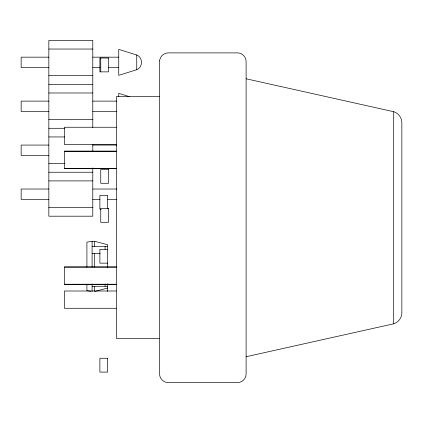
<?xml version="1.0" encoding="UTF-8"?>
<svg xmlns="http://www.w3.org/2000/svg" width="423" height="423" viewBox="0 0 423 423"><rect width="100%" height="100%" fill="white"/><g stroke="black" fill="none" stroke-linecap="round" stroke-linejoin="round"><path stroke-width="0.63" d="M136.745 69.7C143.048 67.315 143.048 57.406 136.745 55.016L118.747 49.38L118.747 75.336L136.745 69.7L136.745 55.016M246.112 356.726L393.702 323.801C398.45 322.416 401.908 317.715 401.85 312.782L401.85 122.728C401.908 117.79 398.45 113.089 393.702 111.709L246.112 78.784M95.312 291.315L107.675 288.021M107.675 267.336L107.675 244.758L94.694 241.3L92.098 241.3L86.911 242.125L86.911 267.045M48.841 49.036L92.79 49.036M48.841 57.168L21.15 57.168L21.15 67.548L48.841 67.548M92.79 57.168L118.747 57.168M92.79 67.548L99.928 67.548M108.367 67.548L118.747 67.548M48.841 75.685L92.79 75.685M48.841 84.336L92.79 84.336M48.841 92.986L92.79 92.986M159.698 96.629L116.325 96.629L116.325 338.379L159.698 338.379M48.841 101.123L21.15 101.123L21.15 111.503L48.841 111.503M92.79 101.123L116.801 101.123M92.79 111.503L116.801 111.503M48.841 119.635L92.79 119.635M116.325 127.244L64.412 127.244L64.412 144.523L116.325 144.523M48.841 128.291L64.582 128.291M48.841 136.941L64.582 136.941M48.841 145.073L21.15 145.073L21.15 155.458L48.841 155.458M92.79 145.073L116.801 145.073M116.325 151.122L64.412 151.122L64.412 168.55L116.325 168.55M64.412 151.27L116.325 151.27M48.841 163.59L64.582 163.59M64.412 168.402L116.325 168.402M48.841 172.24L92.79 172.24M48.841 180.896L92.79 180.896M48.841 189.028L21.15 189.028L21.15 199.413L48.841 199.413M92.79 189.028L116.801 189.028M92.79 199.413L99.928 199.413M107.717 199.413L116.801 199.413M48.841 207.545L92.79 207.545M101.187 209.184L99.886 209.184L99.886 195.341L107.675 195.341L107.675 208.528M92.098 246.493L107.675 246.493M107.675 249.311L99.886 249.311L99.886 263.154L107.675 263.154M92.098 253.414L100.219 253.414M116.325 266.955L64.412 266.955L64.412 284.383L116.325 284.383M64.412 267.103L116.325 267.103M64.412 284.235L116.325 284.235M92.098 286.292L107.675 286.292M116.325 290.998L64.412 290.998L64.412 308.277L116.325 308.277M90.802 291.273L86.911 290.654L86.911 284.097M129.301 96.64L118.747 93.335L118.747 96.618M393.702 111.709L393.702 323.801M107.675 283.775L107.675 291.484M105.078 246.493L105.078 249.374M105.078 283.981L105.078 286.292M100.753 58.03L100.753 71.873M94.694 241.3L94.694 246.493M94.694 253.414L94.694 267.04M94.694 286.292L94.694 291.484M92.79 127.672L92.79 40.381L48.841 40.381L48.841 216.195L92.79 216.195L92.79 167.915M92.79 144.74L92.79 151.238M92.098 241.3L92.098 267.04M92.098 283.981L92.098 291.484M159.661 60.431L159.587 373.943C159.487 378.569 163.606 382.715 168.238 382.619L237.456 382.619C242.093 382.715 246.207 378.569 246.112 373.943L246.112 61.562C246.207 56.936 242.093 52.79 237.456 52.886L168.238 52.886C164.018 52.822 160.143 56.238 159.661 60.431M108.537 58.03L99.886 58.03L99.886 71.873L108.537 71.873L108.537 58.03M108.537 169.438L100.753 169.438L100.753 183.281L108.537 183.281L108.537 169.438M108.537 208.444L100.753 208.444L100.753 222.287L108.537 222.287L108.537 208.444M107.675 358.244L99.886 358.244L99.886 372.087L107.675 372.087L107.675 358.244"/></g></svg>
